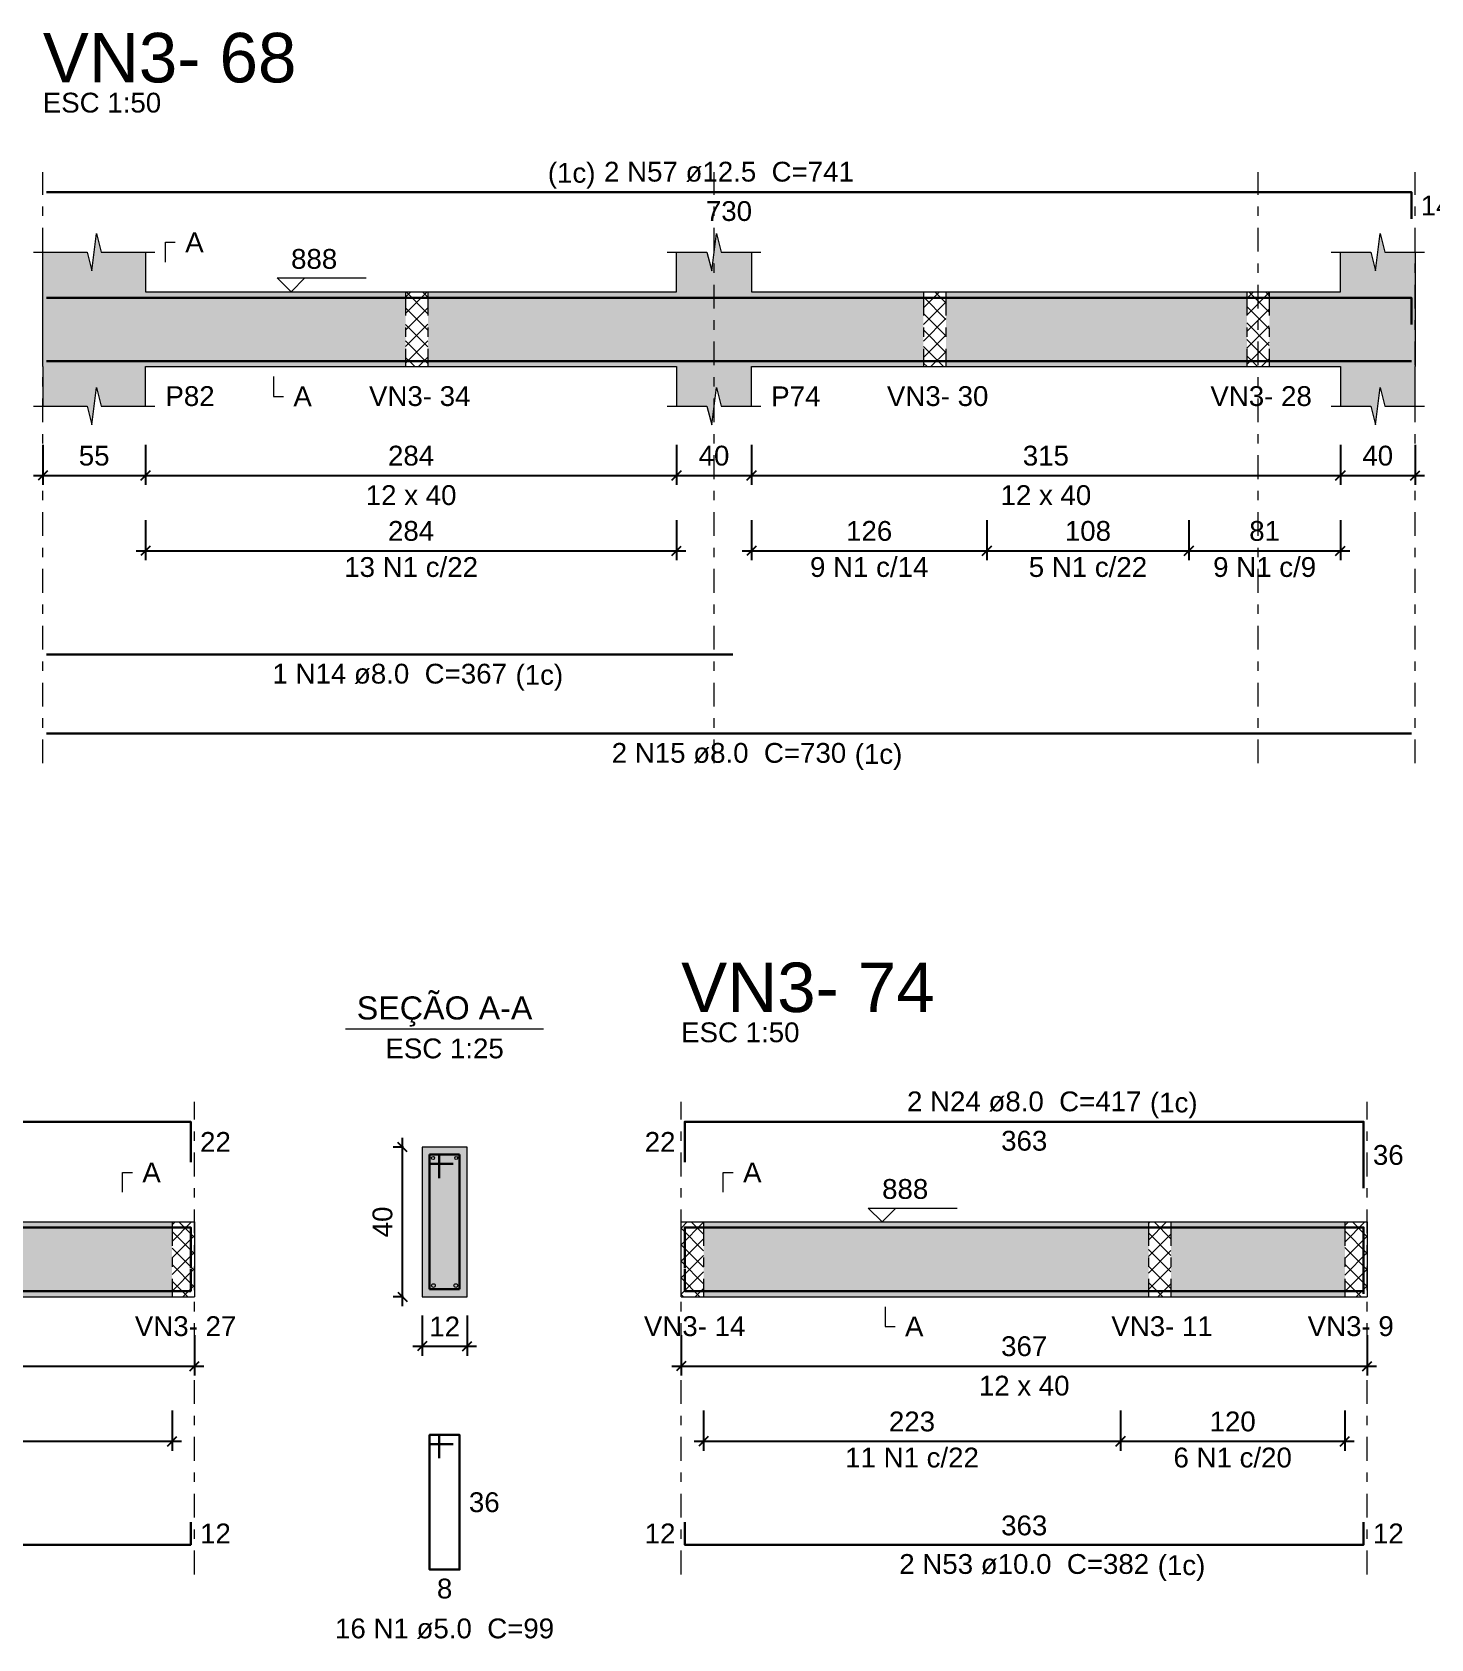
# Model space of a CAD drawing. Header units: millimetres. Extents: x -8 to 605, y -494 to 220.
# Drawn here: x 542.35 to 557.31, y -453.72 to -436.54 of the extents above; entities that cross this region are included whole.
import ezdxf

# ---------------------------------------------------------------- set-up
doc = ezdxf.new("R2010")
doc.units = ezdxf.units.MM
doc.header["$MEASUREMENT"] = 0
doc.linetypes.add('DASHDOT', pattern=[2.54, 1.27, -0.635, 0, -0.635])
doc.linetypes.add('NULL', pattern=[0])
for name, color, linetype, lineweight in [('Descrição da armadura', 7, 'Continuous', 0), ('DT-Barras na forma', 7, 'Continuous', 30), ('DT-Barras no corte', 5, 'Continuous', 5), ('DT-Barras rebatidas', 7, 'Continuous', 30), ('DT-Cotas', 7, 'Continuous', 5), ('DT-Forma', 5, 'Continuous', 5), ('DT-Hachura forma vigas', 252, 'Continuous', 5), ('DT-Hachura intersecção vigas', 9, 'Continuous', 5), ('DT-Hachura seção vigas', 252, 'Continuous', 5), ('DT-Pontilhado', 9, 'DASHDOT', 5), ('DT-Textos', 7, 'Continuous', 5), ('DT-Título', 5, 'Continuous', 20), ('Textos armaduras', 7, 'Continuous', 0)]:
    doc.layers.add(name, color=color, linetype=linetype, lineweight=lineweight)
doc.styles.add('Arial', font='arial.ttf')
doc.dimstyles.new('UM_25.000000', dxfattribs={"dimtxt": 0.18, "dimasz": 0.1, "dimexe": 0.1, "dimexo": 0.2, "dimgap": 0, "dimtad": 1, "dimtih": 1, "dimtoh": 1, "dimdec": 1, "dimlfac": 25, "dimzin": 0, "dimdsep": 46, "dimtxsty": 'Standard', "dimcen": 0.09, "dimdle": 0.1, "dimadec": 1, "dimazin": 2, "dimtfac": 1, "dimtdec": 4, "dimtofl": 0, "dimtmove": 0, "dimatfit": 3, "dimfxl": 1, "dimtolj": 1, "dimarcsym": 0})
doc.dimstyles.new('UM_50.000000', dxfattribs={"dimtxt": 0.18, "dimasz": 0.1, "dimexe": 0.1, "dimexo": 0.2, "dimgap": 0, "dimtad": 1, "dimtih": 1, "dimtoh": 1, "dimdec": 1, "dimlfac": 50, "dimzin": 0, "dimdsep": 46, "dimtxsty": 'Standard', "dimcen": 0.09, "dimdle": 0.1, "dimadec": 1, "dimazin": 2, "dimtfac": 1, "dimtdec": 4, "dimtofl": 0, "dimtmove": 0, "dimatfit": 3, "dimfxl": 1, "dimtolj": 1, "dimarcsym": 0})
pattern_1 = [(45, (491.48074, -487.50912), (-0.08838835, 0.08838835), []), (135, (491.48074, -487.50912), (-0.08838835, -0.08838835), [])]

# ---------------------------------------------------------------- blocks, each defined once
blk = doc.blocks.new('_Oblique')
at = {"color": 0, "linetype": 'ByBlock', "lineweight": -2}
blk.add_line((-0.5, -0.5), (0.5, 0.5), dxfattribs=at)
blk = doc.blocks.new('*D5141')
at = {"layer": 'Defpoints', "color": 0, "transparency": 16777216}
for p in [(542.459, -440.748), (543.559, -440.748), (543.559, -441.277)]:
    blk.add_point(p, dxfattribs=at)
at = {"layer": 'DT-Cotas', "color": 0, "lineweight": -2, "transparency": 16777216}
for p, q in [((542.459, -440.948), (542.459, -441.377)), ((543.559, -440.948), (543.559, -441.377)), ((542.359, -441.277), (543.659, -441.277))]:
    blk.add_line(p, q, dxfattribs=at)
at = {"layer": 'DT-Cotas', "color": 0, "lineweight": -2, "transparency": 16777216, "xscale": 0.1, "yscale": 0.1, "zscale": 0.1, "rotation": 180}
blk.add_blockref('_Oblique', (542.459, -441.277), dxfattribs=at)
at = {"layer": 'DT-Cotas', "color": 0, "lineweight": -2, "transparency": 16777216, "xscale": 0.1, "yscale": 0.1, "zscale": 0.1}
blk.add_blockref('_Oblique', (543.559, -441.277), dxfattribs=at)
at = {"layer": 'DT-Cotas', "color": 7, "transparency": 16777216, "insert": (543.009, -441.065), "char_height": 0.2118, "attachment_point": 5, "rotation": 0.0057, "style": 'Arial'}
blk.add_mtext('\\A1;55', dxfattribs=at)
blk = doc.blocks.new('*D5142')
at = {"layer": 'Defpoints', "color": 0, "transparency": 16777216}
for p in [(543.559, -440.748), (549.239, -440.748), (549.239, -441.277)]:
    blk.add_point(p, dxfattribs=at)
at = {"layer": 'DT-Cotas', "color": 0, "lineweight": -2, "transparency": 16777216}
for p, q in [((543.559, -440.948), (543.559, -441.377)), ((549.239, -440.948), (549.239, -441.377)), ((543.459, -441.277), (549.339, -441.277))]:
    blk.add_line(p, q, dxfattribs=at)
at = {"layer": 'DT-Cotas', "color": 0, "lineweight": -2, "transparency": 16777216, "xscale": 0.1, "yscale": 0.1, "zscale": 0.1, "rotation": 180}
blk.add_blockref('_Oblique', (543.559, -441.277), dxfattribs=at)
at = {"layer": 'DT-Cotas', "color": 0, "lineweight": -2, "transparency": 16777216, "xscale": 0.1, "yscale": 0.1, "zscale": 0.1}
blk.add_blockref('_Oblique', (549.239, -441.277), dxfattribs=at)
at = {"layer": 'DT-Cotas', "color": 7, "transparency": 16777216, "insert": (546.399, -441.065), "char_height": 0.2118, "attachment_point": 5, "rotation": 0.0057, "style": 'Arial'}
blk.add_mtext('\\A1;284', dxfattribs=at)
blk = doc.blocks.new('*D5143')
at = {"layer": 'Defpoints', "color": 0, "transparency": 16777216}
for p in [(549.239, -440.748), (550.039, -440.748), (550.039, -441.277)]:
    blk.add_point(p, dxfattribs=at)
at = {"layer": 'DT-Cotas', "color": 0, "lineweight": -2, "transparency": 16777216}
for p, q in [((549.239, -440.948), (549.239, -441.377)), ((550.039, -440.948), (550.039, -441.377)), ((549.139, -441.277), (550.139, -441.277))]:
    blk.add_line(p, q, dxfattribs=at)
at = {"layer": 'DT-Cotas', "color": 0, "lineweight": -2, "transparency": 16777216, "xscale": 0.1, "yscale": 0.1, "zscale": 0.1, "rotation": 180}
blk.add_blockref('_Oblique', (549.239, -441.277), dxfattribs=at)
at = {"layer": 'DT-Cotas', "color": 0, "lineweight": -2, "transparency": 16777216, "xscale": 0.1, "yscale": 0.1, "zscale": 0.1}
blk.add_blockref('_Oblique', (550.039, -441.277), dxfattribs=at)
at = {"layer": 'DT-Cotas', "color": 7, "transparency": 16777216, "insert": (549.639, -441.065), "char_height": 0.2118, "attachment_point": 5, "rotation": 0.0057, "style": 'Arial'}
blk.add_mtext('\\A1;40', dxfattribs=at)
blk = doc.blocks.new('*D5144')
at = {"layer": 'Defpoints', "color": 0, "transparency": 16777216}
for p in [(550.039, -440.748), (556.339, -440.748), (556.339, -441.277)]:
    blk.add_point(p, dxfattribs=at)
at = {"layer": 'DT-Cotas', "color": 0, "lineweight": -2, "transparency": 16777216}
for p, q in [((550.039, -440.948), (550.039, -441.377)), ((556.339, -440.948), (556.339, -441.377)), ((549.939, -441.277), (556.439, -441.277))]:
    blk.add_line(p, q, dxfattribs=at)
at = {"layer": 'DT-Cotas', "color": 0, "lineweight": -2, "transparency": 16777216, "xscale": 0.1, "yscale": 0.1, "zscale": 0.1, "rotation": 180}
blk.add_blockref('_Oblique', (550.039, -441.277), dxfattribs=at)
at = {"layer": 'DT-Cotas', "color": 0, "lineweight": -2, "transparency": 16777216, "xscale": 0.1, "yscale": 0.1, "zscale": 0.1}
blk.add_blockref('_Oblique', (556.339, -441.277), dxfattribs=at)
at = {"layer": 'DT-Cotas', "color": 7, "transparency": 16777216, "insert": (553.189, -441.065), "char_height": 0.2118, "attachment_point": 5, "rotation": 0.0057, "style": 'Arial'}
blk.add_mtext('\\A1;315', dxfattribs=at)
blk = doc.blocks.new('*D5145')
at = {"layer": 'Defpoints', "color": 0, "transparency": 16777216}
for p in [(556.339, -440.748), (557.139, -440.748), (557.139, -441.277)]:
    blk.add_point(p, dxfattribs=at)
at = {"layer": 'DT-Cotas', "color": 0, "lineweight": -2, "transparency": 16777216}
for p, q in [((556.339, -440.948), (556.339, -441.377)), ((557.139, -440.948), (557.139, -441.377)), ((556.239, -441.277), (557.239, -441.277))]:
    blk.add_line(p, q, dxfattribs=at)
at = {"layer": 'DT-Cotas', "color": 0, "lineweight": -2, "transparency": 16777216, "xscale": 0.1, "yscale": 0.1, "zscale": 0.1, "rotation": 180}
blk.add_blockref('_Oblique', (556.339, -441.277), dxfattribs=at)
at = {"layer": 'DT-Cotas', "color": 0, "lineweight": -2, "transparency": 16777216, "xscale": 0.1, "yscale": 0.1, "zscale": 0.1}
blk.add_blockref('_Oblique', (557.139, -441.277), dxfattribs=at)
at = {"layer": 'DT-Cotas', "color": 7, "transparency": 16777216, "insert": (556.739, -441.065), "char_height": 0.2118, "attachment_point": 5, "rotation": 0.0057, "style": 'Arial'}
blk.add_mtext('\\A1;40', dxfattribs=at)
blk = doc.blocks.new('*D5131')
at = {"layer": 'Defpoints', "color": 0, "transparency": 16777216}
for p in [(543.559, -441.552), (549.239, -441.552), (549.239, -442.082)]:
    blk.add_point(p, dxfattribs=at)
at = {"layer": 'DT-Cotas', "color": 0, "lineweight": -2, "transparency": 16777216}
for p, q in [((543.559, -441.752), (543.559, -442.182)), ((549.239, -441.752), (549.239, -442.182)), ((543.459, -442.082), (549.339, -442.082))]:
    blk.add_line(p, q, dxfattribs=at)
at = {"layer": 'DT-Cotas', "color": 0, "lineweight": -2, "transparency": 16777216, "xscale": 0.1, "yscale": 0.1, "zscale": 0.1, "rotation": 180}
blk.add_blockref('_Oblique', (543.559, -442.082), dxfattribs=at)
at = {"layer": 'DT-Cotas', "color": 0, "lineweight": -2, "transparency": 16777216, "xscale": 0.1, "yscale": 0.1, "zscale": 0.1}
blk.add_blockref('_Oblique', (549.239, -442.082), dxfattribs=at)
at = {"layer": 'DT-Cotas', "color": 7, "transparency": 16777216, "insert": (546.399, -441.87), "char_height": 0.2118, "attachment_point": 5, "rotation": 0.0057, "style": 'Arial'}
blk.add_mtext('\\A1;284', dxfattribs=at)
blk = doc.blocks.new('*D5132')
at = {"layer": 'Defpoints', "color": 0, "transparency": 16777216}
for p in [(550.039, -441.552), (552.559, -441.552), (552.559, -442.082)]:
    blk.add_point(p, dxfattribs=at)
at = {"layer": 'DT-Cotas', "color": 0, "lineweight": -2, "transparency": 16777216}
for p, q in [((550.039, -441.752), (550.039, -442.182)), ((552.559, -441.752), (552.559, -442.182)), ((549.939, -442.082), (552.659, -442.082))]:
    blk.add_line(p, q, dxfattribs=at)
at = {"layer": 'DT-Cotas', "color": 0, "lineweight": -2, "transparency": 16777216, "xscale": 0.1, "yscale": 0.1, "zscale": 0.1, "rotation": 180}
blk.add_blockref('_Oblique', (550.039, -442.082), dxfattribs=at)
at = {"layer": 'DT-Cotas', "color": 0, "lineweight": -2, "transparency": 16777216, "xscale": 0.1, "yscale": 0.1, "zscale": 0.1}
blk.add_blockref('_Oblique', (552.559, -442.082), dxfattribs=at)
at = {"layer": 'DT-Cotas', "color": 7, "transparency": 16777216, "insert": (551.299, -441.87), "char_height": 0.2118, "attachment_point": 5, "rotation": 0.0057, "style": 'Arial'}
blk.add_mtext('\\A1;126', dxfattribs=at)
blk = doc.blocks.new('*D5133')
at = {"layer": 'Defpoints', "color": 0, "transparency": 16777216}
for p in [(554.719, -441.552), (556.339, -441.552), (556.339, -442.082)]:
    blk.add_point(p, dxfattribs=at)
at = {"layer": 'DT-Cotas', "color": 0, "lineweight": -2, "transparency": 16777216}
for p, q in [((554.719, -441.752), (554.719, -442.182)), ((556.339, -441.752), (556.339, -442.182)), ((554.619, -442.082), (556.439, -442.082))]:
    blk.add_line(p, q, dxfattribs=at)
at = {"layer": 'DT-Cotas', "color": 0, "lineweight": -2, "transparency": 16777216, "xscale": 0.1, "yscale": 0.1, "zscale": 0.1, "rotation": 180}
blk.add_blockref('_Oblique', (554.719, -442.082), dxfattribs=at)
at = {"layer": 'DT-Cotas', "color": 0, "lineweight": -2, "transparency": 16777216, "xscale": 0.1, "yscale": 0.1, "zscale": 0.1}
blk.add_blockref('_Oblique', (556.339, -442.082), dxfattribs=at)
at = {"layer": 'DT-Cotas', "color": 7, "transparency": 16777216, "insert": (555.529, -441.87), "char_height": 0.2118, "attachment_point": 5, "rotation": 0.0057, "style": 'Arial'}
blk.add_mtext('\\A1;81', dxfattribs=at)
blk = doc.blocks.new('*D5134')
at = {"layer": 'Defpoints', "color": 0, "transparency": 16777216}
for p in [(552.559, -441.552), (554.719, -441.552), (554.719, -442.082)]:
    blk.add_point(p, dxfattribs=at)
at = {"layer": 'DT-Cotas', "color": 0, "lineweight": -2, "transparency": 16777216}
for p, q in [((552.559, -441.752), (552.559, -442.182)), ((554.719, -441.752), (554.719, -442.182)), ((552.459, -442.082), (554.819, -442.082))]:
    blk.add_line(p, q, dxfattribs=at)
at = {"layer": 'DT-Cotas', "color": 0, "lineweight": -2, "transparency": 16777216, "xscale": 0.1, "yscale": 0.1, "zscale": 0.1, "rotation": 180}
blk.add_blockref('_Oblique', (552.559, -442.082), dxfattribs=at)
at = {"layer": 'DT-Cotas', "color": 0, "lineweight": -2, "transparency": 16777216, "xscale": 0.1, "yscale": 0.1, "zscale": 0.1}
blk.add_blockref('_Oblique', (554.719, -442.082), dxfattribs=at)
at = {"layer": 'DT-Cotas', "color": 7, "transparency": 16777216, "insert": (553.639, -441.87), "char_height": 0.2118, "attachment_point": 5, "rotation": 0.0057, "style": 'Arial'}
blk.add_mtext('\\A1;108', dxfattribs=at)
blk = doc.blocks.new('*D5173')
at = {"layer": 'Defpoints', "color": 0, "transparency": 16777216}
for p in [(536.742, -450.27), (544.082, -450.27), (544.082, -450.799)]:
    blk.add_point(p, dxfattribs=at)
at = {"layer": 'DT-Cotas', "color": 0, "lineweight": -2, "transparency": 16777216}
for p, q in [((536.742, -450.47), (536.742, -450.899)), ((544.082, -450.47), (544.082, -450.899)), ((536.642, -450.799), (544.182, -450.799))]:
    blk.add_line(p, q, dxfattribs=at)
at = {"layer": 'DT-Cotas', "color": 0, "lineweight": -2, "transparency": 16777216, "xscale": 0.1, "yscale": 0.1, "zscale": 0.1, "rotation": 180}
blk.add_blockref('_Oblique', (536.742, -450.799), dxfattribs=at)
at = {"layer": 'DT-Cotas', "color": 0, "lineweight": -2, "transparency": 16777216, "xscale": 0.1, "yscale": 0.1, "zscale": 0.1}
blk.add_blockref('_Oblique', (544.082, -450.799), dxfattribs=at)
at = {"layer": 'DT-Cotas', "color": 7, "transparency": 16777216, "insert": (540.412, -450.588), "char_height": 0.2118, "attachment_point": 5, "rotation": 0.0057, "style": 'Arial'}
blk.add_mtext('\\A1;367', dxfattribs=at)
blk = doc.blocks.new('*D5174')
at = {"layer": 'Defpoints', "color": 0, "transparency": 16777216}
for p in [(546.306, -448.458), (546.518, -448.458), (546.518, -450.058)]:
    blk.add_point(p, dxfattribs=at)
at = {"layer": 'DT-Cotas', "color": 0, "lineweight": -2, "transparency": 16777216}
for p, q in [((546.306, -450.158), (546.306, -448.358)), ((546.318, -448.458), (546.206, -448.458)), ((546.318, -450.058), (546.206, -450.058))]:
    blk.add_line(p, q, dxfattribs=at)
at = {"layer": 'DT-Cotas', "color": 0, "lineweight": -2, "transparency": 16777216, "xscale": 0.1, "yscale": 0.1, "zscale": 0.1}
for p, rotation in [((546.306, -448.458), 90), ((546.306, -450.058), 270)]:
    blk.add_blockref('_Oblique', p, dxfattribs=dict(at, rotation=rotation))
at = {"layer": 'DT-Cotas', "color": 7, "transparency": 16777216, "insert": (546.094, -449.258), "char_height": 0.2118, "attachment_point": 5, "rotation": 90, "style": 'Arial'}
blk.add_mtext('\\A1;40', dxfattribs=at)
blk = doc.blocks.new('*D5175')
at = {"layer": 'Defpoints', "color": 0, "transparency": 16777216}
for p in [(546.518, -450.058), (546.998, -450.058), (546.998, -450.588)]:
    blk.add_point(p, dxfattribs=at)
at = {"layer": 'DT-Cotas', "color": 0, "lineweight": -2, "transparency": 16777216}
for p, q in [((546.518, -450.258), (546.518, -450.688)), ((546.998, -450.258), (546.998, -450.688)), ((546.418, -450.588), (547.098, -450.588))]:
    blk.add_line(p, q, dxfattribs=at)
at = {"layer": 'DT-Cotas', "color": 0, "lineweight": -2, "transparency": 16777216, "xscale": 0.1, "yscale": 0.1, "zscale": 0.1, "rotation": 180}
blk.add_blockref('_Oblique', (546.518, -450.588), dxfattribs=at)
at = {"layer": 'DT-Cotas', "color": 0, "lineweight": -2, "transparency": 16777216, "xscale": 0.1, "yscale": 0.1, "zscale": 0.1}
blk.add_blockref('_Oblique', (546.998, -450.588), dxfattribs=at)
at = {"layer": 'DT-Cotas', "color": 7, "transparency": 16777216, "insert": (546.758, -450.376), "char_height": 0.2118, "attachment_point": 5, "rotation": 0.0057, "style": 'Arial'}
blk.add_mtext('\\A1;12', dxfattribs=at)
blk = doc.blocks.new('*D5176')
at = {"layer": 'Defpoints', "color": 0, "transparency": 16777216}
for p in [(536.982, -451.075), (543.842, -451.075), (543.842, -451.604)]:
    blk.add_point(p, dxfattribs=at)
at = {"layer": 'DT-Cotas', "color": 0, "lineweight": -2, "transparency": 16777216}
for p, q in [((536.982, -451.275), (536.982, -451.704)), ((543.842, -451.275), (543.842, -451.704)), ((536.882, -451.604), (543.942, -451.604))]:
    blk.add_line(p, q, dxfattribs=at)
at = {"layer": 'DT-Cotas', "color": 0, "lineweight": -2, "transparency": 16777216, "xscale": 0.1, "yscale": 0.1, "zscale": 0.1, "rotation": 180}
blk.add_blockref('_Oblique', (536.982, -451.604), dxfattribs=at)
at = {"layer": 'DT-Cotas', "color": 0, "lineweight": -2, "transparency": 16777216, "xscale": 0.1, "yscale": 0.1, "zscale": 0.1}
blk.add_blockref('_Oblique', (543.842, -451.604), dxfattribs=at)
at = {"layer": 'DT-Cotas', "color": 7, "transparency": 16777216, "insert": (540.412, -451.393), "char_height": 0.2118, "attachment_point": 5, "rotation": 0.0057, "style": 'Arial'}
blk.add_mtext('\\A1;343', dxfattribs=at)
blk = doc.blocks.new('*D5177')
at = {"layer": 'Defpoints', "color": 0, "transparency": 16777216}
for p in [(549.287, -450.27), (556.627, -450.27), (556.627, -450.799)]:
    blk.add_point(p, dxfattribs=at)
at = {"layer": 'DT-Cotas', "color": 0, "lineweight": -2, "transparency": 16777216}
for p, q in [((549.287, -450.47), (549.287, -450.899)), ((556.627, -450.47), (556.627, -450.899)), ((549.187, -450.799), (556.727, -450.799))]:
    blk.add_line(p, q, dxfattribs=at)
at = {"layer": 'DT-Cotas', "color": 0, "lineweight": -2, "transparency": 16777216, "xscale": 0.1, "yscale": 0.1, "zscale": 0.1, "rotation": 180}
blk.add_blockref('_Oblique', (549.287, -450.799), dxfattribs=at)
at = {"layer": 'DT-Cotas', "color": 0, "lineweight": -2, "transparency": 16777216, "xscale": 0.1, "yscale": 0.1, "zscale": 0.1}
blk.add_blockref('_Oblique', (556.627, -450.799), dxfattribs=at)
at = {"layer": 'DT-Cotas', "color": 7, "transparency": 16777216, "insert": (552.957, -450.588), "char_height": 0.2118, "attachment_point": 5, "rotation": 0.0057, "style": 'Arial'}
blk.add_mtext('\\A1;367', dxfattribs=at)
blk = doc.blocks.new('*D5180')
at = {"layer": 'Defpoints', "color": 0, "transparency": 16777216}
for p in [(553.987, -451.075), (556.387, -451.075), (556.387, -451.604)]:
    blk.add_point(p, dxfattribs=at)
at = {"layer": 'DT-Cotas', "color": 0, "lineweight": -2, "transparency": 16777216}
for p, q in [((553.987, -451.275), (553.987, -451.704)), ((556.387, -451.275), (556.387, -451.704)), ((553.887, -451.604), (556.487, -451.604))]:
    blk.add_line(p, q, dxfattribs=at)
at = {"layer": 'DT-Cotas', "color": 0, "lineweight": -2, "transparency": 16777216, "xscale": 0.1, "yscale": 0.1, "zscale": 0.1, "rotation": 180}
blk.add_blockref('_Oblique', (553.987, -451.604), dxfattribs=at)
at = {"layer": 'DT-Cotas', "color": 0, "lineweight": -2, "transparency": 16777216, "xscale": 0.1, "yscale": 0.1, "zscale": 0.1}
blk.add_blockref('_Oblique', (556.387, -451.604), dxfattribs=at)
at = {"layer": 'DT-Cotas', "color": 7, "transparency": 16777216, "insert": (555.187, -451.393), "char_height": 0.2118, "attachment_point": 5, "rotation": 0.0057, "style": 'Arial'}
blk.add_mtext('\\A1;120', dxfattribs=at)
blk = doc.blocks.new('*D5181')
at = {"layer": 'Defpoints', "color": 0, "transparency": 16777216}
for p in [(549.527, -451.075), (553.987, -451.075), (553.987, -451.604)]:
    blk.add_point(p, dxfattribs=at)
at = {"layer": 'DT-Cotas', "color": 0, "lineweight": -2, "transparency": 16777216}
for p, q in [((549.527, -451.275), (549.527, -451.704)), ((553.987, -451.275), (553.987, -451.704)), ((549.427, -451.604), (554.087, -451.604))]:
    blk.add_line(p, q, dxfattribs=at)
at = {"layer": 'DT-Cotas', "color": 0, "lineweight": -2, "transparency": 16777216, "xscale": 0.1, "yscale": 0.1, "zscale": 0.1, "rotation": 180}
blk.add_blockref('_Oblique', (549.527, -451.604), dxfattribs=at)
at = {"layer": 'DT-Cotas', "color": 0, "lineweight": -2, "transparency": 16777216, "xscale": 0.1, "yscale": 0.1, "zscale": 0.1}
blk.add_blockref('_Oblique', (553.987, -451.604), dxfattribs=at)
at = {"layer": 'DT-Cotas', "color": 7, "transparency": 16777216, "insert": (551.757, -451.393), "char_height": 0.2118, "attachment_point": 5, "rotation": 0.0057, "style": 'Arial'}
blk.add_mtext('\\A1;223', dxfattribs=at)

msp = doc.modelspace()

# ---------------------------------------------------------------- hatches: boundary and pattern name
at = {"layer": 'DT-Hachura forma vigas', "linetype": 'Continuous'}
for points in [[(543.5593, -440.1122), (546.3393, -440.1122), (546.3393, -439.3122), (543.5593, -439.3122), (543.5593, -438.8886), (543.0843, -438.8886), (543.0343, -438.6886), (542.9843, -439.0886), (542.9343, -438.8886), (542.4593, -438.8886), (542.4593, -439.3122), (542.4593, -440.1122), (542.4593, -440.5358), (542.9343, -440.5358), (542.9843, -440.7358), (543.0343, -440.3358), (543.0843, -440.5358), (543.5593, -440.5358), (543.5593, -440.1122)], [(550.0393, -440.1122), (551.8793, -440.1122), (551.8793, -439.3122), (550.0393, -439.3122), (550.0393, -438.8886), (549.7143, -438.8886), (549.6643, -438.6886), (549.6143, -439.0886), (549.5643, -438.8886), (549.2393, -438.8886), (549.2393, -439.3122), (546.5793, -439.3122), (546.5793, -440.1122), (549.2393, -440.1122), (549.2393, -440.5358), (549.5643, -440.5358), (549.6143, -440.7358), (549.6643, -440.3358), (549.7143, -440.5358), (550.0393, -440.5358), (550.0393, -440.1122)], [(557.1393, -440.5358), (557.1393, -440.1122), (557.1393, -439.3122), (557.1393, -438.8886), (556.8143, -438.8886), (556.7643, -438.6886), (556.7143, -439.0886), (556.6643, -438.8886), (556.3393, -438.8886), (556.3393, -439.3122), (555.5793, -439.3122), (555.5793, -440.1122), (556.3393, -440.1122), (556.3393, -440.5358), (556.6643, -440.5358), (556.7143, -440.7358), (556.7643, -440.3358), (556.8143, -440.5358), (557.1393, -440.5358)], [(552.1193, -440.1122), (555.3393, -440.1122), (555.3393, -439.3122), (552.1193, -439.3122), (552.1193, -440.1122)], [(539.0822, -450.0582), (543.8422, -450.0582), (543.8422, -449.2582), (539.0822, -449.2582), (539.0822, -450.0582)], [(549.5272, -450.0582), (554.2872, -450.0582), (554.2872, -449.2582), (549.5272, -449.2582), (549.5272, -450.0582)], [(554.5272, -450.0582), (556.3874, -450.0582), (556.3874, -449.2582), (554.5272, -449.2582), (554.5272, -450.0582)]]:
    msp.add_hatch(color=252, dxfattribs=at).paths.add_polyline_path(points)
at = {"layer": 'DT-Hachura intersecção vigas', "linetype": 'Continuous'}
h = msp.add_hatch(dxfattribs=at)
h.set_pattern_fill('ANSI37', color=9, style=0)
h.set_pattern_definition(pattern_1)
h.paths.add_polyline_path([(546.3393, -440.1122), (546.5793, -440.1122), (546.5793, -439.3122), (546.3393, -439.3122), (546.3393, -440.1122)])
h = msp.add_hatch(dxfattribs=at)
h.set_pattern_fill('ANSI37', color=9, style=0)
h.set_pattern_definition(pattern_1)
h.paths.add_polyline_path([(551.8793, -440.1122), (552.1193, -440.1122), (552.1193, -439.3122), (551.8793, -439.3122), (551.8793, -440.1122)])
h = msp.add_hatch(dxfattribs=at)
h.set_pattern_fill('ANSI37', color=9, style=0)
h.set_pattern_definition(pattern_1)
h.paths.add_polyline_path([(555.3393, -440.1122), (555.5793, -440.1122), (555.5793, -439.3122), (555.3393, -439.3122), (555.3393, -440.1122)])
h = msp.add_hatch(dxfattribs=at)
h.set_pattern_fill('ANSI37', color=9, style=0)
h.set_pattern_definition(pattern_1)
h.paths.add_polyline_path([(543.8422, -450.0582), (544.0822, -450.0582), (544.0822, -449.2582), (543.8422, -449.2582), (543.8422, -450.0582)])
h = msp.add_hatch(dxfattribs=at)
h.set_pattern_fill('ANSI37', color=9, style=0)
h.set_pattern_definition(pattern_1)
h.paths.add_polyline_path([(549.2872, -450.0582), (549.5272, -450.0582), (549.5272, -449.2582), (549.2872, -449.2582), (549.2872, -450.0582)])
h = msp.add_hatch(dxfattribs=at)
h.set_pattern_fill('ANSI37', color=9, style=0)
h.set_pattern_definition(pattern_1)
h.paths.add_polyline_path([(554.2872, -450.0582), (554.5272, -450.0582), (554.5272, -449.2582), (554.2872, -449.2582), (554.2872, -450.0582)])
h = msp.add_hatch(dxfattribs=at)
h.set_pattern_fill('ANSI37', color=9, style=0)
h.set_pattern_definition(pattern_1)
h.paths.add_polyline_path([(556.3874, -450.0582), (556.6274, -450.0582), (556.6274, -449.2582), (556.3874, -449.2582), (556.3874, -450.0582)])
at = {"layer": 'DT-Hachura seção vigas', "linetype": 'Continuous'}
msp.add_hatch(color=252, dxfattribs=at).paths.add_polyline_path([(546.5177, -450.0582), (546.5177, -450.0582), (546.9977, -450.0582), (546.9977, -448.4582), (546.5177, -448.4582), (546.5177, -450.0582)])

# ---------------------------------------------------------------- linework, layer by layer
at = {"layer": 'DT-Barras na forma'}
for p, q in [((546.6977, -448.5382), (546.5977, -448.5382)), ((546.5977, -448.5382), (546.5977, -449.9782)), ((546.9177, -448.5382), (546.5977, -448.5382)), ((546.5977, -448.5382), (546.5977, -448.6382)), ((546.6977, -448.7882), (546.6977, -448.5382)), ((546.9177, -449.9782), (546.9177, -448.5382)), ((546.5977, -448.6382), (546.8477, -448.6382)), ((546.5977, -449.9782), (546.9177, -449.9782))]:
    msp.add_line(p, q, dxfattribs=at)
for points in [[(542.4993, -439.3747), (557.0993, -439.3747), (557.0993, -439.6622)], [(542.4993, -440.0542), (549.842, -440.0542)], [(542.4993, -440.0542), (557.0993, -440.0542)], [(536.7822, -449.7478), (536.7822, -449.3162), (544.0422, -449.3162), (544.0422, -449.7478)], [(549.3272, -449.7478), (549.3272, -449.3162), (556.5874, -449.3162), (556.5874, -450.0262)], [(536.7822, -449.7582), (536.7822, -449.9982), (544.0422, -449.9982), (544.0422, -449.7582)], [(549.3272, -449.7582), (549.3272, -449.9982), (556.5874, -449.9982), (556.5874, -449.7582)]]:
    msp.add_lwpolyline(points, dxfattribs=at)
at = {"layer": 'DT-Barras no corte'}
for centre, radius in [((546.6337, -448.5742), 0.016), ((546.8817, -448.5742), 0.016), ((546.6377, -449.9382), 0.02), ((546.8777, -449.9382), 0.02)]:
    msp.add_circle(centre, radius, dxfattribs=at)
at = {"layer": 'DT-Barras rebatidas'}
for points in [[(542.4993, -438.2451), (557.0993, -438.2451), (557.0993, -438.5326)], [(542.4993, -443.1888), (549.842, -443.1888)], [(542.4993, -444.036), (557.0993, -444.036)], [(536.7822, -448.6182), (536.7822, -448.1866), (544.0422, -448.1866), (544.0422, -448.6182)], [(549.3272, -448.6182), (549.3272, -448.1866), (556.5874, -448.1866), (556.5874, -448.8966)], [(546.6977, -451.7849), (546.6977, -451.5349), (546.5977, -451.5349), (546.5977, -452.9749), (546.9177, -452.9749), (546.9177, -451.5349), (546.5977, -451.5349), (546.5977, -451.6349), (546.8477, -451.6349)], [(536.7822, -452.4692), (536.7822, -452.7092), (544.0422, -452.7092), (544.0422, -452.4692)], [(549.3272, -452.4692), (549.3272, -452.7092), (556.5874, -452.7092), (556.5874, -452.4692)]]:
    msp.add_lwpolyline(points, dxfattribs=at)
at = {"layer": 'DT-Forma'}
for p, q in [((542.9843, -439.0886), (543.0343, -438.6886)), ((543.0343, -438.6886), (543.0843, -438.8886)), ((549.6143, -439.0886), (549.6643, -438.6886)), ((549.6643, -438.6886), (549.7143, -438.8886)), ((556.7143, -439.0886), (556.7643, -438.6886)), ((556.7643, -438.6886), (556.8143, -438.8886)), ((542.3593, -438.8886), (542.9343, -438.8886)), ((542.4593, -439.3122), (542.4593, -438.8886)), ((542.9343, -438.8886), (542.9843, -439.0886)), ((543.0843, -438.8886), (543.6593, -438.8886)), ((543.5593, -438.8886), (543.5593, -439.3122)), ((549.1393, -438.8886), (549.5643, -438.8886)), ((549.2393, -439.3122), (549.2393, -438.8886)), ((549.5643, -438.8886), (549.6143, -439.0886)), ((549.7143, -438.8886), (550.1393, -438.8886)), ((550.0393, -438.8886), (550.0393, -439.3122)), ((556.2393, -438.8886), (556.6643, -438.8886)), ((556.3393, -439.3122), (556.3393, -438.8886)), ((556.6643, -438.8886), (556.7143, -439.0886)), ((556.8143, -438.8886), (557.2393, -438.8886)), ((557.1393, -438.8886), (557.1393, -439.3122)), ((543.5593, -439.3122), (546.3393, -439.3122)), ((546.3393, -439.3122), (546.5793, -439.3122)), ((546.5793, -439.3122), (549.2393, -439.3122)), ((550.0393, -439.3122), (551.8793, -439.3122)), ((551.8793, -439.3122), (552.1193, -439.3122)), ((552.1193, -439.3122), (555.3393, -439.3122)), ((555.3393, -439.3122), (555.5793, -439.3122)), ((555.5793, -439.3122), (556.3393, -439.3122)), ((542.4593, -440.1122), (542.4593, -440.5358)), ((543.5593, -440.5358), (543.5593, -440.1122)), ((543.5593, -440.1122), (546.3393, -440.1122)), ((546.3393, -440.1122), (546.5793, -440.1122)), ((546.5793, -440.1122), (549.2393, -440.1122)), ((549.2393, -440.1122), (549.2393, -440.5358)), ((550.0393, -440.5358), (550.0393, -440.1122)), ((550.0393, -440.1122), (551.8793, -440.1122)), ((551.8793, -440.1122), (552.1193, -440.1122)), ((552.1193, -440.1122), (555.3393, -440.1122)), ((555.3393, -440.1122), (555.5793, -440.1122)), ((555.5793, -440.1122), (556.3393, -440.1122)), ((556.3393, -440.1122), (556.3393, -440.5358)), ((557.1393, -440.5358), (557.1393, -440.1122)), ((542.9843, -440.7358), (543.0343, -440.3358)), ((543.0343, -440.3358), (543.0843, -440.5358)), ((549.6143, -440.7358), (549.6643, -440.3358)), ((549.6643, -440.3358), (549.7143, -440.5358)), ((556.7143, -440.7358), (556.7643, -440.3358)), ((556.7643, -440.3358), (556.8143, -440.5358)), ((542.3593, -440.5358), (542.9343, -440.5358)), ((542.9343, -440.5358), (542.9843, -440.7358)), ((543.0843, -440.5358), (543.6593, -440.5358)), ((549.1393, -440.5358), (549.5643, -440.5358)), ((549.5643, -440.5358), (549.6143, -440.7358)), ((549.7143, -440.5358), (550.1393, -440.5358)), ((556.2393, -440.5358), (556.6643, -440.5358)), ((556.6643, -440.5358), (556.7143, -440.7358)), ((556.8143, -440.5358), (557.2393, -440.5358)), ((546.9977, -448.4582), (546.5177, -448.4582)), ((546.5177, -448.4582), (546.5177, -450.0582)), ((546.9977, -450.0582), (546.9977, -448.4582)), ((539.0822, -449.2582), (543.8422, -449.2582)), ((543.8422, -449.2582), (544.0822, -449.2582)), ((549.2872, -449.2582), (549.5272, -449.2582)), ((549.5272, -449.2582), (554.2872, -449.2582)), ((554.2872, -449.2582), (554.5272, -449.2582)), ((554.5272, -449.2582), (556.3874, -449.2582)), ((556.3874, -449.2582), (556.6274, -449.2582)), ((539.0822, -450.0582), (543.8422, -450.0582)), ((543.8422, -450.0582), (544.0822, -450.0582)), ((546.5177, -450.0582), (546.9977, -450.0582)), ((549.2872, -450.0582), (549.5272, -450.0582)), ((549.5272, -450.0582), (554.2872, -450.0582)), ((554.2872, -450.0582), (554.5272, -450.0582)), ((554.5272, -450.0582), (556.3874, -450.0582)), ((556.3874, -450.0582), (556.6274, -450.0582))]:
    msp.add_line(p, q, dxfattribs=at)
at = {"layer": 'DT-Forma', "linetype": 'Continuous'}
for p, q in [((542.4593, -440.1122), (542.4593, -439.3122)), ((557.1393, -439.3122), (557.1393, -440.1122)), ((544.0822, -449.2582), (544.0822, -450.0582)), ((549.2872, -450.0582), (549.2872, -449.2582)), ((556.6274, -449.2582), (556.6274, -450.0582))]:
    msp.add_line(p, q, dxfattribs=at)
at = {"layer": 'DT-Pontilhado', "ltscale": 0.2}
for p, q in [((542.4593, -444.3537), (542.4593, -438.0333)), ((549.6393, -444.3537), (549.6393, -438.0333)), ((555.4593, -444.3537), (555.4593, -438.0333)), ((557.1393, -444.3537), (557.1393, -438.0333)), ((546.3393, -439.3122), (546.3393, -440.1122)), ((546.5793, -439.3122), (546.5793, -440.1122)), ((551.8793, -439.3122), (551.8793, -440.1122)), ((552.1193, -439.3122), (552.1193, -440.1122)), ((555.3393, -439.3122), (555.3393, -440.1122)), ((555.5793, -439.3122), (555.5793, -440.1122)), ((544.0822, -453.0269), (544.0822, -447.9748)), ((549.2872, -453.0269), (549.2872, -447.9748)), ((556.6274, -453.0269), (556.6274, -447.9748)), ((543.8422, -449.2582), (543.8422, -450.0582)), ((549.5272, -449.2582), (549.5272, -450.0582)), ((554.2872, -449.2582), (554.2872, -450.0582)), ((554.5272, -449.2582), (554.5272, -450.0582)), ((556.3874, -449.2582), (556.3874, -450.0582))]:
    msp.add_line(p, q, dxfattribs=at)
at = {"layer": 'DT-Textos'}
msp.add_line((545.6987, -447.1933), (547.8167, -447.1933), dxfattribs=at)
for points in [[(543.7711, -438.9945), (543.7711, -438.7827), (543.877, -438.7827)], [(545.2633, -439.1639), (545.115, -439.3122), (544.9668, -439.1639), (545.9199, -439.1639)], [(544.9282, -440.2181), (544.9282, -440.4299), (545.0341, -440.4299)], [(543.3127, -448.9405), (543.3127, -448.7287), (543.4186, -448.7287)], [(549.739, -448.9405), (549.739, -448.7287), (549.8449, -448.7287)], [(551.5853, -449.1099), (551.437, -449.2582), (551.2888, -449.1099), (552.2419, -449.1099)], [(551.4702, -450.1641), (551.4702, -450.3759), (551.5761, -450.3759)]]:
    msp.add_lwpolyline(points, dxfattribs=at)

# ---------------------------------------------------------------- texts
at = {"layer": 'Descrição da armadura', "linetype": 'NULL', "char_height": 0.2118, "attachment_point": 8, "line_spacing_factor": 0.9, "style": 'Arial'}
for s, insert, width in [('2 N57 ø12.5  C=741', (549.7993, -438.1388), 5.344721), ('13 N1 c/22', (546.3993, -442.3636), 2.86156), ('9 N1 c/14', (551.2993, -442.3636), 2.53256), ('5 N1 c/22', (553.6393, -442.3636), 2.53256), ('9 N1 c/9', (555.5293, -442.3636), 2.203559), ('1 N14 ø8.0  C=367', (546.1703, -443.5068), 5.015721), ('2 N15 ø8.0  C=730', (549.7993, -444.3538), 5.015721), ('2 N24 ø8.0  C=417', (552.9574, -448.0803), 5.015721), ('11 N1 c/22', (551.7573, -451.886), 2.86156), ('6 N1 c/20', (555.1874, -451.886), 2.53256), ('2 N53 ø10.0  C=382', (552.9574, -453.0273), 5.344721), ('16 N1 ø5.0  C=99', (546.7573, -453.7163), 4.686721)]:
    msp.add_mtext(s, dxfattribs=dict(at, insert=insert, width=width))
at = {"layer": 'DT-Textos', "linetype": 'NULL', "line_spacing_factor": 0.798, "style": 'Arial'}
for s, insert, char_height, width, attachment_point in [('ESC 1:50', (542.4593, -437.3978), 0.2118, 2.532883, 7), ('(1c)', (548.3713, -438.2087), 0.2118, 1.018965, 9), ('A', (543.9833, -438.8888), 0.2118, 0.394865, 7), ('888', (545.1153, -439.0688), 0.2118, 0.987001, 7), ('P82', (543.7713, -440.5358), 0.2118, 1.052866, 7), ('A', (545.1402, -440.5358), 0.2118, 0.394865, 7), ('VN3- 34', (545.9488, -440.5358), 0.2118, 2.170627, 7), ('P74', (550.2513, -440.5358), 0.2118, 1.052866, 7), ('VN3- 30', (551.4888, -440.5358), 0.2118, 2.170627, 7), ('VN3- 28', (554.9488, -440.5358), 0.2118, 2.170627, 7), ('12 x 40', (546.3993, -441.5948), 0.2118, 1.940747, 8), ('12 x 40', (553.1893, -441.5948), 0.2118, 1.940747, 8), ('(1c)', (547.5163, -443.5767), 0.2118, 1.018965, 7), ('(1c)', (551.1443, -444.4237), 0.2118, 1.018965, 7), ('SEÇÃO A-A', (546.7573, -447.1692), 0.2471, 3.760741, 8), ('ESC 1:50', (549.2874, -447.3393), 0.2118, 2.532883, 7), ('ESC 1:25', (546.7573, -447.5113), 0.2118, 2.532883, 8), ('(1c)', (554.3024, -448.1502), 0.2118, 1.018965, 7), ('A', (543.5243, -448.8343), 0.2118, 0.394865, 7), ('A', (549.9504, -448.8343), 0.2118, 0.394865, 7), ('888', (551.4374, -449.0143), 0.2118, 0.987001, 7), ('VN3- 27', (543.4441, -450.4813), 0.2118, 2.170627, 7), ('VN3- 14', (548.8896, -450.4813), 0.2118, 2.170627, 7), ('A', (551.6823, -450.4813), 0.2118, 0.394865, 7), ('VN3- 11', (553.8896, -450.4813), 0.2118, 2.170627, 7), ('VN3- 9', (555.9896, -450.4813), 0.2118, 1.841627, 7), ('12 x 40', (552.9574, -451.1173), 0.2118, 1.940747, 8), ('(1c)', (554.3854, -453.0972), 0.2118, 1.018965, 7)]:
    msp.add_mtext(s, dxfattribs=dict(at, insert=insert, char_height=char_height, width=width, attachment_point=attachment_point))
at = {"layer": 'DT-Título', "linetype": 'NULL', "char_height": 0.5295, "width": 5.426568, "attachment_point": 7, "line_spacing_factor": 0.798, "style": 'Arial'}
for s, insert in [('VN3- 68', (542.4593, -437.0799)), ('VN3- 74', (549.2874, -447.0215))]:
    msp.add_mtext(s, dxfattribs=dict(at, insert=insert))
at = {"layer": 'Textos armaduras', "linetype": 'NULL', "char_height": 0.2118, "line_spacing_factor": 0.9, "style": 'Arial'}
for s, insert, width, attachment_point in [('14', (557.1993, -438.2829), 1.058001, 1), ('730', (549.7993, -438.3424), 1.387001, 2), ('22', (544.1422, -448.2965), 1.058001, 1), ('22', (549.2272, -448.5083), 1.058001, 9), ('363', (552.9573, -448.2839), 1.387001, 2), ('36', (556.6874, -448.4357), 1.058001, 1), ('36', (547.0177, -452.149), 1.058001, 1), ('12', (544.1422, -452.4833), 1.058001, 1), ('12', (549.2272, -452.6951), 1.058001, 9), ('363', (552.9573, -452.6119), 1.387001, 8), ('12', (556.6874, -452.4833), 1.058001, 1), ('8', (546.7577, -453.0722), 0.729, 2)]:
    msp.add_mtext(s, dxfattribs=dict(at, insert=insert, width=width, attachment_point=attachment_point))

# ---------------------------------------------------------------- dimensions: what is measured, and where the dimension line sits
at = {"layer": 'DT-Cotas'}
for base, p1, p2, dimstyle, override, picture, middle in [((543.5593, -441.2771), (542.4593, -440.7476), (543.5593, -440.7476), 'UM_50.000000', {"dimtxt": 0.2118, "dimasz": 0.1, "dimexe": 0.1, "dimexo": 0.2, "dimtad": 1, "dimtih": 0, "dimtoh": 0, "dimdec": 1, "dimlfac": 50, "dimzin": 8, "dimtxsty": 'Arial', "dimblk": 'Oblique', "dimblk1": 'Oblique', "dimblk2": 'Oblique', "dimsah": 1, "dimdle": 0.1, "dimse1": 0, "dimse2": 0, "dimclrt": 7, "dimadec": 1, "dimazin": 3, "dimtmove": 2, "dimldrblk": 'Oblique'}, '*D5141', (543.0093, -441.0653)), ((549.2393, -441.2771), (543.5593, -440.7476), (549.2393, -440.7476), 'UM_50.000000', {"dimtxt": 0.2118, "dimasz": 0.1, "dimexe": 0.1, "dimexo": 0.2, "dimtad": 1, "dimtih": 0, "dimtoh": 0, "dimdec": 1, "dimlfac": 50, "dimzin": 8, "dimtxsty": 'Arial', "dimblk": 'Oblique', "dimblk1": 'Oblique', "dimblk2": 'Oblique', "dimsah": 1, "dimdle": 0.1, "dimse1": 0, "dimse2": 0, "dimclrt": 7, "dimadec": 1, "dimazin": 3, "dimtmove": 2, "dimldrblk": 'Oblique'}, '*D5142', (546.3993, -441.0653)), ((550.0393, -441.2771), (549.2393, -440.7476), (550.0393, -440.7476), 'UM_50.000000', {"dimtxt": 0.2118, "dimasz": 0.1, "dimexe": 0.1, "dimexo": 0.2, "dimtad": 1, "dimtih": 0, "dimtoh": 0, "dimdec": 1, "dimlfac": 50, "dimzin": 8, "dimtxsty": 'Arial', "dimblk": 'Oblique', "dimblk1": 'Oblique', "dimblk2": 'Oblique', "dimsah": 1, "dimdle": 0.1, "dimse1": 0, "dimse2": 0, "dimclrt": 7, "dimadec": 1, "dimazin": 3, "dimtmove": 2, "dimldrblk": 'Oblique'}, '*D5143', (549.6393, -441.0653)), ((556.3393, -441.2771), (550.0393, -440.7476), (556.3393, -440.7476), 'UM_50.000000', {"dimtxt": 0.2118, "dimasz": 0.1, "dimexe": 0.1, "dimexo": 0.2, "dimtad": 1, "dimtih": 0, "dimtoh": 0, "dimdec": 1, "dimlfac": 50, "dimzin": 8, "dimtxsty": 'Arial', "dimblk": 'Oblique', "dimblk1": 'Oblique', "dimblk2": 'Oblique', "dimsah": 1, "dimdle": 0.1, "dimse1": 0, "dimse2": 0, "dimclrt": 7, "dimadec": 1, "dimazin": 3, "dimtmove": 2, "dimldrblk": 'Oblique'}, '*D5144', (553.1893, -441.0653)), ((557.1393, -441.2771), (556.3393, -440.7476), (557.1393, -440.7476), 'UM_50.000000', {"dimtxt": 0.2118, "dimasz": 0.1, "dimexe": 0.1, "dimexo": 0.2, "dimtad": 1, "dimtih": 0, "dimtoh": 0, "dimdec": 1, "dimlfac": 50, "dimzin": 8, "dimtxsty": 'Arial', "dimblk": 'Oblique', "dimblk1": 'Oblique', "dimblk2": 'Oblique', "dimsah": 1, "dimdle": 0.1, "dimse1": 0, "dimse2": 0, "dimclrt": 7, "dimadec": 1, "dimazin": 3, "dimtmove": 2, "dimldrblk": 'Oblique'}, '*D5145', (556.7393, -441.0653)), ((549.2393, -442.0819), (543.5593, -441.5524), (549.2393, -441.5524), 'UM_50.000000', {"dimtxt": 0.2118, "dimasz": 0.1, "dimexe": 0.1, "dimexo": 0.2, "dimtad": 1, "dimtih": 0, "dimtoh": 0, "dimdec": 1, "dimlfac": 50, "dimzin": 8, "dimtxsty": 'Arial', "dimblk": 'Oblique', "dimblk1": 'Oblique', "dimblk2": 'Oblique', "dimsah": 1, "dimdle": 0.1, "dimse1": 0, "dimse2": 0, "dimclrt": 7, "dimadec": 1, "dimazin": 3, "dimtmove": 2, "dimldrblk": 'Oblique'}, '*D5131', (546.3993, -441.8701)), ((552.5593, -442.0819), (550.0393, -441.5524), (552.5593, -441.5524), 'UM_50.000000', {"dimtxt": 0.2118, "dimasz": 0.1, "dimexe": 0.1, "dimexo": 0.2, "dimtad": 1, "dimtih": 0, "dimtoh": 0, "dimdec": 1, "dimlfac": 50, "dimzin": 8, "dimtxsty": 'Arial', "dimblk": 'Oblique', "dimblk1": 'Oblique', "dimblk2": 'Oblique', "dimsah": 1, "dimdle": 0.1, "dimse1": 0, "dimse2": 0, "dimclrt": 7, "dimadec": 1, "dimazin": 3, "dimtmove": 2, "dimldrblk": 'Oblique'}, '*D5132', (551.2993, -441.8701)), ((554.7193, -442.0819), (552.5593, -441.5524), (554.7193, -441.5524), 'UM_50.000000', {"dimtxt": 0.2118, "dimasz": 0.1, "dimexe": 0.1, "dimexo": 0.2, "dimtad": 1, "dimtih": 0, "dimtoh": 0, "dimdec": 1, "dimlfac": 50, "dimzin": 8, "dimtxsty": 'Arial', "dimblk": 'Oblique', "dimblk1": 'Oblique', "dimblk2": 'Oblique', "dimsah": 1, "dimdle": 0.1, "dimse1": 0, "dimse2": 0, "dimclrt": 7, "dimadec": 1, "dimazin": 3, "dimtmove": 2, "dimldrblk": 'Oblique'}, '*D5134', (553.6393, -441.8701)), ((556.3393, -442.0819), (554.7193, -441.5524), (556.3393, -441.5524), 'UM_50.000000', {"dimtxt": 0.2118, "dimasz": 0.1, "dimexe": 0.1, "dimexo": 0.2, "dimtad": 1, "dimtih": 0, "dimtoh": 0, "dimdec": 1, "dimlfac": 50, "dimzin": 8, "dimtxsty": 'Arial', "dimblk": 'Oblique', "dimblk1": 'Oblique', "dimblk2": 'Oblique', "dimsah": 1, "dimdle": 0.1, "dimse1": 0, "dimse2": 0, "dimclrt": 7, "dimadec": 1, "dimazin": 3, "dimtmove": 2, "dimldrblk": 'Oblique'}, '*D5133', (555.5293, -441.8701)), ((546.9977, -450.5877), (546.5177, -450.0582), (546.9977, -450.0582), 'UM_25.000000', {"dimtxt": 0.2118, "dimasz": 0.1, "dimexe": 0.1, "dimexo": 0.2, "dimtad": 1, "dimtih": 0, "dimtoh": 0, "dimdec": 1, "dimlfac": 25, "dimzin": 8, "dimtxsty": 'Arial', "dimblk": 'Oblique', "dimblk1": 'Oblique', "dimblk2": 'Oblique', "dimsah": 1, "dimdle": 0.1, "dimse1": 0, "dimse2": 0, "dimclrt": 7, "dimadec": 1, "dimazin": 3, "dimtmove": 2, "dimldrblk": 'Oblique'}, '*D5175', (546.7577, -450.3759)), ((544.0822, -450.7995), (536.7422, -450.27), (544.0822, -450.27), 'UM_50.000000', {"dimtxt": 0.2118, "dimasz": 0.1, "dimexe": 0.1, "dimexo": 0.2, "dimtad": 1, "dimtih": 0, "dimtoh": 0, "dimdec": 1, "dimlfac": 50, "dimzin": 8, "dimtxsty": 'Arial', "dimblk": 'Oblique', "dimblk1": 'Oblique', "dimblk2": 'Oblique', "dimsah": 1, "dimdle": 0.1, "dimse1": 0, "dimse2": 0, "dimclrt": 7, "dimadec": 1, "dimazin": 3, "dimtmove": 2, "dimldrblk": 'Oblique'}, '*D5173', (540.4122, -450.5877)), ((556.6274, -450.7995), (549.2872, -450.27), (556.6274, -450.27), 'UM_50.000000', {"dimtxt": 0.2118, "dimasz": 0.1, "dimexe": 0.1, "dimexo": 0.2, "dimtad": 1, "dimtih": 0, "dimtoh": 0, "dimdec": 1, "dimlfac": 50, "dimzin": 8, "dimtxsty": 'Arial', "dimblk": 'Oblique', "dimblk1": 'Oblique', "dimblk2": 'Oblique', "dimsah": 1, "dimdle": 0.1, "dimse1": 0, "dimse2": 0, "dimclrt": 7, "dimadec": 1, "dimazin": 3, "dimtmove": 2, "dimldrblk": 'Oblique'}, '*D5177', (552.9573, -450.5877)), ((543.8422, -451.6043), (536.9822, -451.0748), (543.8422, -451.0748), 'UM_50.000000', {"dimtxt": 0.2118, "dimasz": 0.1, "dimexe": 0.1, "dimexo": 0.2, "dimtad": 1, "dimtih": 0, "dimtoh": 0, "dimdec": 1, "dimlfac": 50, "dimzin": 8, "dimtxsty": 'Arial', "dimblk": 'Oblique', "dimblk1": 'Oblique', "dimblk2": 'Oblique', "dimsah": 1, "dimdle": 0.1, "dimse1": 0, "dimse2": 0, "dimclrt": 7, "dimadec": 1, "dimazin": 3, "dimtmove": 2, "dimldrblk": 'Oblique'}, '*D5176', (540.4122, -451.3925)), ((553.9874, -451.6043), (549.5272, -451.0748), (553.9874, -451.0748), 'UM_50.000000', {"dimtxt": 0.2118, "dimasz": 0.1, "dimexe": 0.1, "dimexo": 0.2, "dimtad": 1, "dimtih": 0, "dimtoh": 0, "dimdec": 1, "dimlfac": 50, "dimzin": 8, "dimtxsty": 'Arial', "dimblk": 'Oblique', "dimblk1": 'Oblique', "dimblk2": 'Oblique', "dimsah": 1, "dimdle": 0.1, "dimse1": 0, "dimse2": 0, "dimclrt": 7, "dimadec": 1, "dimazin": 3, "dimtmove": 2, "dimldrblk": 'Oblique'}, '*D5181', (551.7573, -451.3925)), ((556.3874, -451.6043), (553.9874, -451.0748), (556.3874, -451.0748), 'UM_50.000000', {"dimtxt": 0.2118, "dimasz": 0.1, "dimexe": 0.1, "dimexo": 0.2, "dimtad": 1, "dimtih": 0, "dimtoh": 0, "dimdec": 1, "dimlfac": 50, "dimzin": 8, "dimtxsty": 'Arial', "dimblk": 'Oblique', "dimblk1": 'Oblique', "dimblk2": 'Oblique', "dimsah": 1, "dimdle": 0.1, "dimse1": 0, "dimse2": 0, "dimclrt": 7, "dimadec": 1, "dimazin": 3, "dimtmove": 2, "dimldrblk": 'Oblique'}, '*D5180', (555.1874, -451.3925))]:
    dim = msp.add_linear_dim(base=base, p1=p1, p2=p2, dimstyle=dimstyle, override=override, dxfattribs=at)
    dim.commit()
    dim.dimension.update_dxf_attribs({"geometry": picture, "text_midpoint": middle, "dimtype": 160, "text_rotation": 0.00573})
dim = msp.add_linear_dim(base=(546.3059, -448.4582), p1=(546.5177, -450.0582), p2=(546.5177, -448.4582), angle=90, dimstyle='UM_25.000000', override={"dimtxt": 0.2118, "dimasz": 0.1, "dimexe": 0.1, "dimexo": 0.2, "dimtad": 1, "dimtih": 0, "dimtoh": 0, "dimdec": 1, "dimlfac": 25, "dimzin": 8, "dimtxsty": 'Arial', "dimblk": 'Oblique', "dimblk1": 'Oblique', "dimblk2": 'Oblique', "dimsah": 1, "dimdle": 0.1, "dimse1": 0, "dimse2": 0, "dimclrt": 7, "dimadec": 1, "dimazin": 3, "dimtmove": 2, "dimldrblk": 'Oblique'}, dxfattribs=at)
dim.commit()
dim.dimension.update_dxf_attribs({"geometry": '*D5174', "text_midpoint": (546.0941, -449.2582), "dimtype": 160, "text_rotation": 90})

doc.saveas('drawing.dxf')
